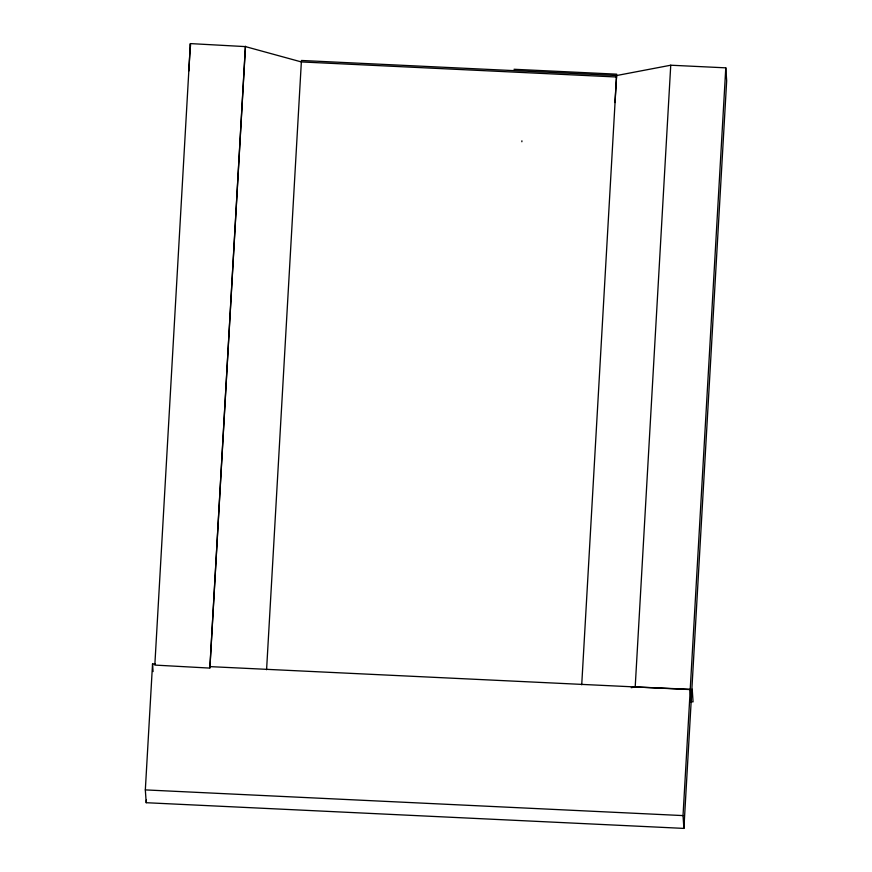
<?xml version="1.0" encoding="UTF-8"?>
<svg xmlns="http://www.w3.org/2000/svg" width="872" height="872" viewBox="0 0 872 872"><rect width="100%" height="100%" fill="white"/><g stroke="black" fill="none" stroke-linecap="round" stroke-linejoin="round"><path stroke-width="1.31" d="M631.23 687.681L635.197 686.951L670.742 65.215L725.787 67.842L726.67 80.791L683.899 828.4L146.213 802.709L145.33 789.901L152.546 663.886L155.27 664.017M146.213 802.709L146.365 800.006M190.39 43.6L154.824 665.085L209.89 668.094L245.457 46.608L190.39 43.6L190.565 46.216M209.869 667.723L245.424 46.227M266.581 669.729L301.44 60.473L616.591 75.537L670.742 65.215M521.859 141.755L521.903 140.828M581.722 684.782L616.668 74.175L514.011 69.27M683.899 828.4L683.027 815.593L690.232 689.578L209.651 666.611M691.104 702.385L690.221 689.338L725.787 67.842M188.788 71.003L190.412 43.971M614.967 102.558L616.591 75.537M690.362 701.742L693.066 701.851L692.205 689.153M616.504 76.998L301.363 61.934L245.457 46.608M690.221 689.338L635.197 686.951M145.33 789.901L683.027 815.593M152.546 663.886L153.069 671.571"/></g></svg>
